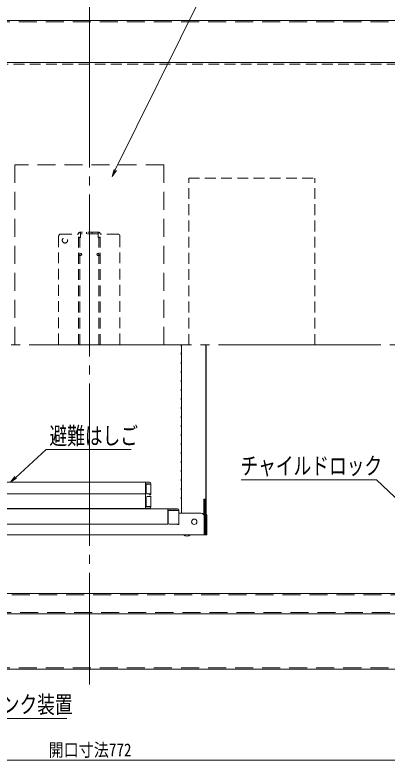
# Model space of a CAD drawing. Units: millimetres, scale not verified. Extents: x -2000 to 2000, y -1385 to 1385.
# Drawn here: x -1346 to -933, y 95 to 922 of the extents above; entities that cross this region are included whole.
import ezdxf
from ezdxf.enums import TextEntityAlignment as Align

# ---------------------------------------------------------------- set-up
doc = ezdxf.new("R2010")
doc.units = ezdxf.units.MM
doc.header["$LTSCALE"] = 10
for name, pattern in [('DASHED1', [1.8, 1.2, -0.6]), ('DASHED2', [3, 2, -1]), ('LONG_CHAIN', [21, 18, -1, 1, -1])]:
    doc.linetypes.add(name, pattern=pattern)
for name, color, linetype, lineweight in [('0-0_sunpou', 1, 'Continuous', 9), ('0-1_0', 7, 'Continuous', 9), ('0-8_MAZ_SSD', 6, 'DASHED2', 9), ('0-9_GRE_M', 3, 'Continuous', 9), ('0-A_SINSEN', 4, 'LONG_CHAIN', 9), ('0-C_YEL_SSD', 2, 'DASHED2', 9), ('0-D_2', 4, 'Continuous', 9), ('1-0_YEL_M', 2, 'Continuous', 9), ('1-3_CYA_M', 4, 'Continuous', 9), ('2-4_6寸法', 1, 'Continuous', 9)]:
    doc.layers.add(name, color=color, linetype=linetype, lineweight=lineweight)
doc.styles.add('ＭＳ ゴシック', font='')
doc.styles.get('ＭＳ ゴシック').set_extended_font_data('MS Gothic')

# ---------------------------------------------------------------- blocks, each defined once
blk = doc.blocks.new('MLeader3')
at = {"layer": '2-4_6寸法'}
for p, q in [((-1307.96, 439.68), (-1216.49, 439.68)), ((-1350.48, 403.53), (-1344.57, 408.92))]:
    blk.add_line(p, q, dxfattribs=at)
for points in [[(-1344.57, 408.92), (-1310.84, 439.68), (-1307.96, 439.68)], [(-1343.67, 407.93), (-1350.48, 403.53), (-1345.47, 409.9)]]:
    blk.add_lwpolyline(points, dxfattribs=at)
at = {"layer": '2-4_6寸法', "color": 2, "style": 'ＭＳ ゴシック', "width": 0.75}
blk.add_text('避難はしご', height=19.21, dxfattribs=at).set_placement((-1307.24, 439.75), align=Align.BOTTOM_LEFT)
blk = doc.blocks.new('MLeader4')
at = {"layer": '2-4_6寸法'}
for p, q in [((-1455.12, 292.93), (-1451.57, 285.76)), ((-1377.15, 141.2), (-1288.02, 141.2))]:
    blk.add_line(p, q, dxfattribs=at)
for points in [[(-1452.77, 285.17), (-1455.12, 292.93), (-1450.38, 286.35)], [(-1451.57, 285.76), (-1380.03, 141.2), (-1377.15, 141.2)]]:
    blk.add_lwpolyline(points, dxfattribs=at)
at = {"layer": '2-4_6寸法', "color": 2, "style": 'ＭＳ ゴシック', "width": 0.75}
blk.add_text('リンク装置', height=19.21, dxfattribs=at).set_placement((-1379.75, 141.5), align=Align.BOTTOM_LEFT)
blk = doc.blocks.new('MLeader15')
at = {"layer": '2-4_6寸法'}
for p, q in [((-947.47, 406.08), (-1094.49, 406.08)), ((-891.24, 356.03), (-897.08, 361.5))]:
    blk.add_line(p, q, dxfattribs=at)
for points in [[(-897.08, 361.5), (-944.59, 406.08), (-947.47, 406.08)], [(-896.17, 362.47), (-891.24, 356.03), (-897.99, 360.53)]]:
    blk.add_lwpolyline(points, dxfattribs=at)
at = {"layer": '2-4_6寸法', "color": 2, "style": 'ＭＳ ゴシック', "width": 0.75}
blk.add_text('チャイルドロック', height=19.21, dxfattribs=at).set_placement((-1095.47, 406.38), align=Align.BOTTOM_LEFT)
blk = doc.blocks.new('MLeader16')
at = {"layer": '2-4_6寸法'}
for p, q in [((-1134.85, 945.4), (-984.87, 945.4)), ((-1237.78, 743.03), (-1234.23, 750.2))]:
    blk.add_line(p, q, dxfattribs=at)
for points in [[(-1234.23, 750.2), (-1137.73, 945.4), (-1134.85, 945.4)], [(-1233.04, 749.61), (-1237.78, 743.03), (-1235.43, 750.79)]]:
    blk.add_lwpolyline(points, dxfattribs=at)
at = {"layer": '2-4_6寸法', "color": 2, "style": 'ＭＳ ゴシック', "width": 0.75}
blk.add_text('避難はしごシ－ル', height=19.21, dxfattribs=at).set_placement((-1134.13, 945.48), align=Align.BOTTOM_LEFT)

msp = doc.modelspace()

# ---------------------------------------------------------------- linework, layer by layer
at = {"layer": '0-0_sunpou'}
msp.add_line((-1643.81, 95.08), (-881.81, 95.08), dxfattribs=at)
at = {"layer": '0-1_0'}
for p, q in [((-1161.05, 555.08), (-1160.65, 554.38)), ((-1160.61, 369.03), (-1160.61, 556.03)), ((-1133.74, 384.63), (-1133.74, 556.03)), ((-1133.38, 556.03), (-1133.38, 368.02)), ((-1133.38, 367.34), (-1133.38, 556.03)), ((-1161.05, 546.98), (-1160.65, 547.68)), ((-1161.05, 545.08), (-1160.65, 544.38)), ((-1161.05, 536.98), (-1160.65, 537.68)), ((-1161.05, 535.08), (-1160.65, 534.38)), ((-1161.05, 526.98), (-1160.65, 527.68)), ((-1161.05, 525.08), (-1160.65, 524.38)), ((-1161.05, 516.98), (-1160.65, 517.68)), ((-1161.05, 515.08), (-1160.65, 514.38)), ((-1161.05, 506.98), (-1160.65, 507.68)), ((-1161.05, 505.08), (-1160.65, 504.38)), ((-1161.05, 496.98), (-1160.65, 497.68)), ((-1161.05, 495.08), (-1160.65, 494.38)), ((-1161.05, 486.98), (-1160.65, 487.68)), ((-1161.05, 485.08), (-1160.65, 484.38)), ((-1161.05, 476.98), (-1160.65, 477.68)), ((-1161.05, 475.08), (-1160.65, 474.38)), ((-1161.05, 466.98), (-1160.65, 467.68)), ((-1161.05, 465.08), (-1160.65, 464.38)), ((-1161.05, 456.98), (-1160.65, 457.68)), ((-1161.05, 455.08), (-1160.65, 454.38)), ((-1161.05, 446.98), (-1160.65, 447.68)), ((-1161.05, 445.08), (-1160.65, 444.38)), ((-1161.05, 436.98), (-1160.65, 437.68)), ((-1161.05, 435.08), (-1160.65, 434.38)), ((-1161.05, 426.98), (-1160.65, 427.68)), ((-1161.05, 425.08), (-1160.65, 424.38)), ((-1161.05, 416.98), (-1160.65, 417.68)), ((-1161.05, 415.08), (-1160.65, 414.38)), ((-1161.05, 406.98), (-1160.65, 407.68)), ((-1196.41, 403.53), (-1382.31, 403.53)), ((-1200.81, 391.53), (-1200.81, 403.53)), ((-1196.41, 401.93), (-1200.81, 401.93)), ((-1199.81, 391.53), (-1199.81, 400.53)), ((-1194.81, 401.53), (-1198.81, 401.53)), ((-1196.41, 401.53), (-1196.41, 401.93)), ((-1194.81, 390.03), (-1194.81, 401.93)), ((-1161.05, 405.08), (-1160.65, 404.38)), ((-1161.05, 396.98), (-1160.65, 397.68)), ((-1201.81, 390.53), (-1382.31, 390.53)), ((-1200.81, 391.53), (-1200.81, 374.53)), ((-1194.81, 390.53), (-1198.81, 390.53)), ((-1196.41, 390.03), (-1196.41, 390.53)), ((-1194.81, 390.03), (-1196.41, 390.03)), ((-1161.05, 395.08), (-1160.65, 394.38)), ((-1199.81, 386.53), (-1199.81, 377.53)), ((-1194.81, 387.53), (-1198.81, 387.53)), ((-1196.41, 388.03), (-1196.41, 387.53)), ((-1194.81, 388.03), (-1196.41, 388.03)), ((-1194.81, 388.03), (-1194.81, 376.13)), ((-1161.05, 386.98), (-1160.65, 387.68)), ((-1161.05, 385.08), (-1160.65, 384.38)), ((-1136.11, 367.34), (-1136.11, 384.63)), ((-1133.74, 384.63), (-1136.11, 384.63)), ((-1135.65, 367.34), (-1135.65, 384.63)), ((-1135.2, 367.34), (-1135.2, 384.63)), ((-1134.74, 367.34), (-1134.74, 384.63)), ((-1134.29, 367.34), (-1134.29, 384.63)), ((-1133.83, 367.34), (-1133.83, 384.63)), ((-1597.21, 374.03), (-1165.21, 374.03)), ((-1196.41, 374.53), (-1382.31, 374.53)), ((-1209.56, 374.03), (-1209.56, 374.53)), ((-1209.56, 374.03), (-1200.06, 374.03)), ((-1196.41, 376.13), (-1200.81, 376.13)), ((-1200.06, 374.03), (-1200.06, 374.53)), ((-1194.81, 376.53), (-1198.81, 376.53)), ((-1196.41, 376.53), (-1196.41, 376.13)), ((-1176.11, 357.03), (-1176.11, 374.03)), ((-1165.21, 372.43), (-1176.11, 372.43)), ((-1165.21, 372.03), (-1165.21, 372.43)), ((-1163.61, 356.53), (-1163.61, 372.43)), ((-1163.61, 372.43), (-1163.61, 372.03)), ((-1175.61, 358.03), (-1175.61, 371.03)), ((-1163.61, 372.03), (-1174.61, 372.03)), ((-1163.61, 372.03), (-1163.61, 357.03)), ((-1138.81, 369.03), (-1163.61, 369.03)), ((-1135.81, 366.03), (-1135.81, 345.03)), ((-1135.35, 345.03), (-1135.35, 366.03)), ((-1134.9, 345.03), (-1134.9, 366.03)), ((-1134.44, 345.03), (-1134.44, 366.03)), ((-1133.99, 345.03), (-1133.99, 366.03)), ((-1133.53, 345.03), (-1133.53, 366.03)), ((-1133.08, 345.03), (-1133.08, 366.03)), ((-1132.62, 345.03), (-1132.62, 366.03)), ((-1593.31, 357.03), (-1176.11, 357.03)), ((-1165.21, 356.53), (-1165.21, 357.03)), ((-1163.61, 356.53), (-1165.21, 356.53)), ((-1597.21, 345.03), (-1135.81, 345.03)), ((-1135.81, 345.03), (-1135.35, 345.03)), ((-1135.35, 345.03), (-1134.9, 345.03)), ((-1134.9, 345.03), (-1134.44, 345.03)), ((-1134.44, 345.03), (-1133.99, 345.03)), ((-1133.99, 345.03), (-1133.53, 345.03)), ((-1133.53, 345.03), (-1133.08, 345.03)), ((-1133.08, 345.03), (-1132.62, 345.03))]:
    msp.add_line(p, q, dxfattribs=at)
msp.add_lwpolyline([(-1163.61, 357.03), (-1174.61, 357.03), (-1163.61, 357.03)], dxfattribs=at)
msp.add_circle((-1146.61, 359.63), 3, dxfattribs=at)
for centre, radius, start, end in [((-1159.41, 556.03), 1.9, 180, 210.06825), ((-1160.91, 554.23), 0.3, 0, 30.06825), ((-1159.41, 546.03), 1.9, 149.93175, 180), ((-1159.41, 546.03), 1.9, 180, 210.06825), ((-1160.91, 547.83), 0.3, 329.93175, 0), ((-1160.91, 544.23), 0.3, 0, 30.06825), ((-1160.91, 537.83), 0.3, 329.93175, 0), ((-1159.41, 536.03), 1.9, 149.93175, 180), ((-1159.41, 536.03), 1.9, 180, 210.06825), ((-1160.91, 534.23), 0.3, 0, 30.06825), ((-1159.41, 526.03), 1.9, 149.93175, 180), ((-1159.41, 526.03), 1.9, 180, 210.06825), ((-1160.91, 527.83), 0.3, 329.93175, 0), ((-1160.91, 524.23), 0.3, 0, 30.06825), ((-1159.41, 516.03), 1.9, 149.93175, 180), ((-1159.41, 516.03), 1.9, 180, 210.06825), ((-1160.91, 517.83), 0.3, 329.93175, 0), ((-1160.91, 514.23), 0.3, 0, 30.06825), ((-1159.41, 506.03), 1.9, 149.93175, 180), ((-1159.41, 506.03), 1.9, 180, 210.06825), ((-1160.91, 507.83), 0.3, 329.93175, 0), ((-1159.41, 496.03), 1.9, 149.93175, 180), ((-1160.91, 504.23), 0.3, 0, 30.06825), ((-1160.91, 497.83), 0.3, 329.93175, 0), ((-1159.41, 496.03), 1.9, 180, 210.06825), ((-1160.91, 494.23), 0.3, 0, 30.06825), ((-1159.41, 486.03), 1.9, 149.93175, 180), ((-1159.41, 486.03), 1.9, 180, 210.06825), ((-1160.91, 487.83), 0.3, 329.93175, 0), ((-1160.91, 484.23), 0.3, 0, 30.06825), ((-1159.41, 476.03), 1.9, 149.93175, 180), ((-1159.41, 476.03), 1.9, 180, 210.06825), ((-1160.91, 477.83), 0.3, 329.93175, 0), ((-1160.91, 474.23), 0.3, 0, 30.06825), ((-1159.41, 466.03), 1.9, 149.93175, 180), ((-1159.41, 466.03), 1.9, 180, 210.06825), ((-1160.91, 467.83), 0.3, 329.93175, 0), ((-1160.91, 464.23), 0.3, 0, 30.06825), ((-1159.41, 456.03), 1.9, 149.93175, 180), ((-1159.41, 456.03), 1.9, 180, 210.06825), ((-1160.91, 457.83), 0.3, 329.93175, 0), ((-1159.41, 446.03), 1.9, 149.93175, 180), ((-1160.91, 454.23), 0.3, 0, 30.06825), ((-1160.91, 447.83), 0.3, 329.93175, 0), ((-1159.41, 446.03), 1.9, 180, 210.06825), ((-1160.91, 444.23), 0.3, 0, 30.06825), ((-1159.41, 436.03), 1.9, 149.93175, 180), ((-1159.41, 436.03), 1.9, 180, 210.06825), ((-1160.91, 437.83), 0.3, 329.93175, 0), ((-1160.91, 434.23), 0.3, 0, 30.06825), ((-1159.41, 426.03), 1.9, 149.93175, 180), ((-1159.41, 426.03), 1.9, 180, 210.06825), ((-1160.91, 427.83), 0.3, 329.93175, 0), ((-1160.91, 424.23), 0.3, 0, 30.06825), ((-1159.41, 416.03), 1.9, 149.93175, 180), ((-1159.41, 416.03), 1.9, 180, 210.06825), ((-1160.91, 417.83), 0.3, 329.93175, 0), ((-1160.91, 414.23), 0.3, 0, 30.06825), ((-1159.41, 406.03), 1.9, 149.93175, 180), ((-1159.41, 406.03), 1.9, 180, 210.06825), ((-1160.91, 407.83), 0.3, 329.93175, 0), ((-1198.81, 400.53), 1, 90, 180), ((-1196.41, 401.93), 1.6, 0, 90), ((-1160.91, 404.23), 0.3, 0, 30.06825), ((-1160.91, 397.83), 0.3, 329.93175, 0), ((-1201.81, 391.53), 1, 270, 0), ((-1198.81, 391.53), 1, 180, 270), ((-1159.41, 396.03), 1.9, 149.93175, 180), ((-1159.41, 396.03), 1.9, 180, 210.06825), ((-1160.91, 394.23), 0.3, 0, 30.06825), ((-1198.81, 386.53), 1, 90, 180), ((-1159.41, 386.03), 1.9, 149.93175, 180), ((-1159.41, 386.03), 1.9, 180, 210.06825), ((-1160.91, 387.83), 0.3, 329.93175, 0), ((-1160.91, 384.23), 0.3, 0, 30.06825), ((-1198.81, 377.53), 1, 180, 270), ((-1196.41, 376.13), 1.6, 270, 0), ((-1165.21, 372.43), 1.6, 0, 90), ((-1174.61, 371.03), 1, 90, 180), ((-1138.81, 366.03), 3, 0, 90), ((-1138.35, 366.03), 3, 0, 41.55151), ((-1137.9, 366.03), 3, 0, 41.55151), ((-1137.44, 366.03), 3, 0, 41.55151), ((-1136.99, 366.03), 3, 0, 41.55151), ((-1136.53, 366.03), 3, 0, 41.55151), ((-1136.08, 366.03), 3, 0, 41.55151), ((-1135.62, 366.03), 3, 0, 41.55151), ((-1174.61, 358.03), 1, 180, 270), ((-1154.61, 350.44), 6.73, 233.53556, 306.46444)]:
    msp.add_arc(centre, radius, start, end, dxfattribs=at)
at = {"layer": '0-8_MAZ_SSD'}
for p, q in [((-1345.51, 756.03), (-1345.51, 556.03)), ((-1180.51, 756.03), (-1345.51, 756.03)), ((-1180.51, 756.03), (-1180.51, 556.03))]:
    msp.add_line(p, q, dxfattribs=at)
at = {"layer": '0-9_GRE_M'}
msp.add_line((-1689.01, 869.53), (-837.01, 869.53), dxfattribs=at)
at = {"layer": '0-9_GRE_M', "linetype": 'DASHED1'}
msp.add_line((-1689.01, 867.53), (-837.01, 867.53), dxfattribs=at)
at = {"layer": '0-A_SINSEN'}
for p, q in [((-1262.81, 933.05), (-1262.81, 179)), ((-1749.83, 556.03), (-765.78, 556.03))]:
    msp.add_line(p, q, dxfattribs=at)
at = {"layer": '0-C_YEL_SSD'}
for p, q in [((-1731.31, 914.53), (-794.31, 914.53)), ((-1648.81, 278.53), (-876.81, 278.53)), ((-1669.81, 259.03), (-855.81, 259.03)), ((-1731.31, 197.53), (-794.31, 197.53))]:
    msp.add_line(p, q, dxfattribs=at)
at = {"layer": '0-C_YEL_SSD', "linetype": 'DASHED1'}
for p, q in [((-1274.79, 680.23), (-1273.41, 680.23)), ((-1273.41, 556.03), (-1273.41, 680.23)), ((-1272.91, 681.03), (-1272.91, 675.03)), ((-1253.11, 679.43), (-1272.91, 679.43)), ((-1266.01, 679.43), (-1266.01, 681.03)), ((-1260.01, 679.43), (-1260.01, 681.03)), ((-1253.11, 681.03), (-1253.11, 675.03)), ((-1252.61, 556.03), (-1252.61, 680.23)), ((-1251.22, 680.23), (-1252.61, 680.23)), ((-1275.01, 675.03), (-1272.91, 675.03)), ((-1251.01, 675.03), (-1253.11, 675.03)), ((-1272.49, 655.32), (-1271.26, 656.18)), ((-1253.52, 655.32), (-1254.75, 656.18))]:
    msp.add_line(p, q, dxfattribs=at)
for points in [[(-1273.41, 656.63), (-1272.18, 657.49), (-1271.26, 656.18)], [(-1252.61, 656.63), (-1253.83, 657.49), (-1254.75, 656.18)]]:
    msp.add_lwpolyline(points, dxfattribs=at)
for centre, start, end in [((-1273.41, 656.63), 180, 304.99982), ((-1252.61, 656.63), 235.0002, 0.00002)]:
    msp.add_arc(centre, 1.6, start, end, dxfattribs=at)
at = {"layer": '0-D_2'}
for p, q in [((-1732.81, 916.03), (-792.81, 916.03)), ((-1648.81, 280.03), (-876.81, 280.03)), ((-1671.31, 257.53), (-854.31, 257.53)), ((-1732.81, 196.03), (-792.81, 196.03))]:
    msp.add_line(p, q, dxfattribs=at)
at = {"layer": '1-0_YEL_M', "linetype": 'DASHED1'}
for p, q in [((-1294.51, 679.03), (-1275.01, 679.03)), ((-1275.01, 556.03), (-1275.01, 679.43)), ((-1252.61, 681.03), (-1273.41, 681.03)), ((-1251.01, 556.03), (-1251.01, 679.43)), ((-1231.51, 679.03), (-1251.01, 679.03)), ((-1297.01, 676.53), (-1297.01, 556.03)), ((-1229.01, 676.53), (-1229.01, 556.03))]:
    msp.add_line(p, q, dxfattribs=at)
msp.add_circle((-1290.01, 672.03), 3, dxfattribs=at)
for centre, radius, start, end in [((-1294.51, 676.53), 2.5, 90, 180), ((-1273.41, 679.43), 1.6, 90, 180.00175), ((-1252.61, 679.43), 1.6, 359.99825, 90.00002), ((-1231.51, 676.53), 2.5, 0.00002, 90.00002)]:
    msp.add_arc(centre, radius, start, end, dxfattribs=at)
at = {"layer": '1-3_CYA_M', "linetype": 'DASHED1'}
for p, q in [((-1152.81, 556.03), (-1152.81, 741.03)), ((-1152.81, 741.03), (-1012.81, 741.03)), ((-1012.81, 556.03), (-1012.81, 741.03))]:
    msp.add_line(p, q, dxfattribs=at)

# ---------------------------------------------------------------- block references
at = {"layer": '2-4_6寸法'}
for name in ['MLeader16', 'MLeader3', 'MLeader15', 'MLeader4']:
    msp.add_blockref(name, (0, 0), dxfattribs=at)

# ---------------------------------------------------------------- texts
at = {"layer": '0-0_sunpou', "color": 2, "style": 'ＭＳ ゴシック', "width": 0.85}
msp.add_text('開口寸法772', height=14.44, dxfattribs=at).set_placement((-1308.26, 94.81), align=Align.BOTTOM_LEFT)

doc.saveas('drawing.dxf')
